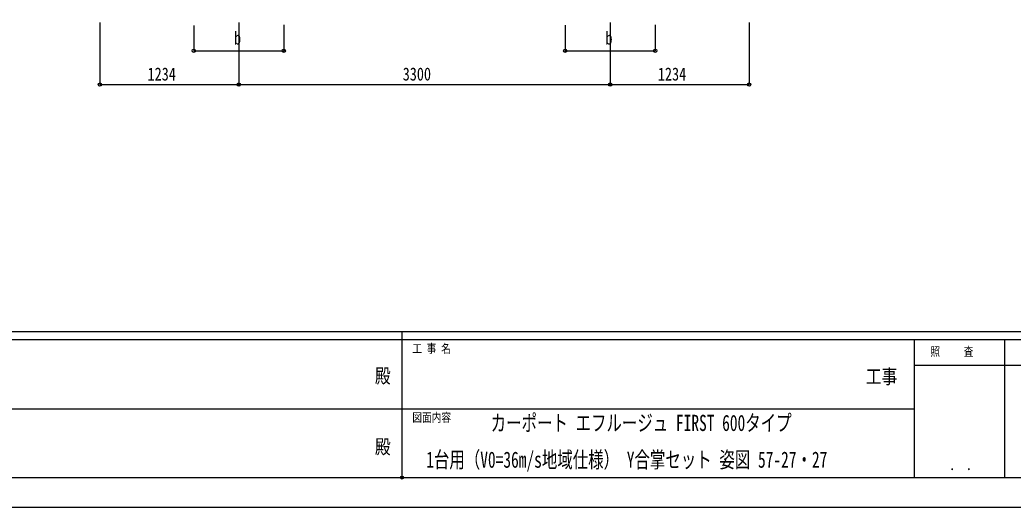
# Model space of a CAD drawing. Units: millimetres, scale not verified. Extents: x -14718 to 14718, y -10395 to 10395.
# Drawn here: x -3412 to 5413, y -10395 to -6062 of the extents above; entities that cross this region are included whole.
import ezdxf
from ezdxf.enums import TextEntityAlignment as Align

# ---------------------------------------------------------------- set-up
doc = ezdxf.new("R2010")
doc.units = ezdxf.units.MM
doc.header["$LTSCALE"] = 50
doc.header["$PDMODE"] = 32
doc.header["$PDSIZE"] = 25
for name, color, linetype in [('0-2_USER1', 3, 'Continuous'), ('0-6_YKK_D', 6, 'Continuous'), ('0-7_YKK_ZWAK', 7, 'Continuous')]:
    doc.layers.add(name, color=color, linetype=linetype)
doc.styles.add('ＭＳ ゴシック', font='')
doc.styles.get('ＭＳ ゴシック').set_extended_font_data('MS Gothic')

msp = doc.modelspace()

# ---------------------------------------------------------------- linework, layer by layer
at = {"layer": '0-6_YKK_D'}
for p, q in [((-2701.43, -6087.5), (-2701.43, -6638.5)), ((-1467.43, -6087.5), (-1467.43, -6638.5)), ((-1467.43, -6087.5), (-1467.43, -6638.5)), ((1832.57, -6087.5), (1832.57, -6638.5)), ((1832.57, -6087.5), (1832.57, -6638.5)), ((3066.57, -6087.5), (3066.57, -6638.5)), ((-1867.43, -6112.45), (-1867.43, -6338.5)), ((-1067.43, -6106.89), (-1067.43, -6338.5)), ((1432.57, -6108.46), (1432.57, -6338.5)), ((2232.57, -6106.89), (2232.57, -6338.5)), ((-1867.43, -6337.5), (-1067.43, -6337.5)), ((1432.57, -6337.5), (2232.57, -6337.5)), ((-2701.43, -6637.5), (-1467.43, -6637.5)), ((-1467.43, -6637.5), (1832.57, -6637.5)), ((1832.57, -6637.5), (3066.57, -6637.5))]:
    msp.add_line(p, q, dxfattribs=at)
for centre, radius in [((-1867.43, -6337.5), 14.38), ((-1067.43, -6337.5), 14.38), ((1432.57, -6337.5), 14.38), ((2232.57, -6337.5), 14.38), ((-2701.43, -6637.5), 14.88), ((-1467.43, -6637.5), 14.88), ((-1467.43, -6637.5), 14.88), ((1832.57, -6637.5), 14.88), ((1832.57, -6637.5), 14.88), ((3066.57, -6637.5), 14.88)]:
    msp.add_circle(centre, radius, dxfattribs=at)
at = {"layer": '0-7_YKK_ZWAK'}
for p, q in [((13632.57, -8837.5), (-13667.43, -8837.5)), ((-17.43, -8907.5), (-4567.43, -8907.5)), ((-17.43, -8837.5), (-17.43, -10132.5)), ((4532.57, -8907.5), (-17.43, -8907.5)), ((5337.57, -8907.5), (5337.57, -10132.5)), ((6947.57, -9135), (4532.57, -9135)), ((-4541.18, -9520), (-17.43, -9520)), ((-17.43, -9520), (4532.57, -9520)), ((-4567.43, -10132.5), (-17.43, -10132.5)), ((-17.43, -10132.5), (4532.57, -10132.5)), ((4532.57, -10132.5), (6947.57, -10132.5))]:
    msp.add_line(p, q, dxfattribs=at)
msp.add_lwpolyline([(-14717.5, -10395), (14717.5, -10395), (14717.5, 10395), (-14717.5, 10395)], close=True, dxfattribs=at)
msp.add_lwpolyline([(6947.57, -8907.5), (4532.57, -8907.5), (4532.57, -10132.5)], dxfattribs=at)
msp.add_point((-17.43, -10132.5), dxfattribs=at)

# ---------------------------------------------------------------- texts
at = {"layer": '0-2_USER1', "style": 'ＭＳ ゴシック', "width": 0.7}
for s, p in [('カーポート エフルージュ FIRST 600タイプ', (770.78, -9760.92)), ('1台用（V0=36m/s地域仕様） Y合掌セット 姿図 57-27・27', (198.2, -10087.58))]:
    msp.add_text(s, height=143.7, dxfattribs=at).set_placement(p, align=Align.BOTTOM_LEFT)
at = {"layer": '0-6_YKK_D', "style": 'ＭＳ ゴシック', "width": 0.8}
for s, p in [('b', (-1509.43, -6316.5)), ('b', (1790.57, -6316.5)), ('1234', (-2277.63, -6636.5)), ('3300', (-10.63, -6636.5)), ('1234', (2256.37, -6636.5))]:
    msp.add_text(s, height=115.5, dxfattribs=at).set_placement(p, align=Align.BOTTOM_LEFT)
at = {"layer": '0-7_YKK_ZWAK', "style": 'ＭＳ ゴシック', "width": 0.8}
for s, height, p in [('工 事 名', 76.98, (74.44, -9047.5)), ('照     査', 76.98, (4677.47, -9073.75)), ('殿', 128.3, (-257.83, -9330.42)), ('工事', 128.3, (4103.17, -9336.13)), ('図面内容', 76.98, (74.44, -9660)), ('殿', 128.3, (-257.83, -9960.42)), ('． ．', 90.71, (4847.5, -10095.23))]:
    msp.add_text(s, height=height, dxfattribs=at).set_placement(p, align=Align.BOTTOM_LEFT)

doc.saveas('drawing.dxf')
